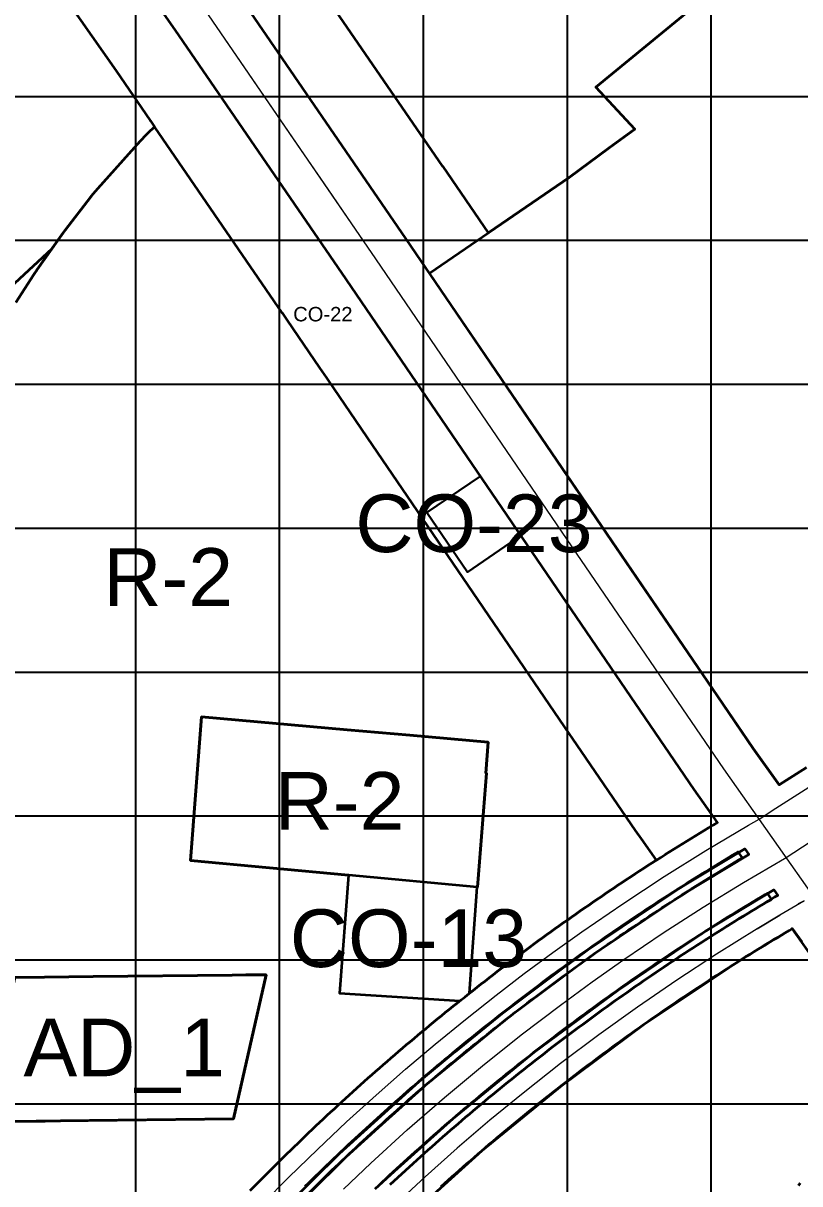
# Model space of a CAD drawing. Header units: millimetres. Extents: x 464536 to 476893, y 870501 to 881610.
# Drawn here: x 466922 to 467462, y 877744 to 878551 of the extents above; entities that cross this region are included whole.
import ezdxf
from ezdxf.enums import TextEntityAlignment as Align

# ---------------------------------------------------------------- set-up
doc = ezdxf.new("R2010")
doc.units = ezdxf.units.MM
for name, color, linetype, lineweight in [('Administration', 16, 'Continuous', 35), ('Center_1', 7, 'Continuous', 5), ('Land Use Code', 7, 'Continuous', 35), ('Manufacturing and storage', 212, 'Continuous', 35), ('Mixed use', 30, 'Continuous', 35), ('Proposed Road Net work', 7, 'Continuous', 35), ('Recreational _ Environmental', 84, 'Continuous', 35), ('Residence', 50, 'Continuous', 35), ('Special Functions-', 9, 'Continuous', 35)]:
    doc.layers.add(name, color=color, linetype=linetype, lineweight=lineweight)
doc.layers.add('Commerce_ Business _ Trade', color=10, linetype='Continuous')
doc.layers.add('Grid1', color=7, linetype='Continuous')
doc.styles.add('Arial', font='arial.ttf')

msp = doc.modelspace()

# ---------------------------------------------------------------- linework, layer by layer
at = {"layer": 'Administration'}
msp.add_lwpolyline([(466947.84, 877788.1), (466913.84, 877787.73), (466893.43, 877787.5), (466898.65, 877811.16), (466901.98, 877825.89), (466916, 877887.76), (466936.56, 877887.99), (466970.48, 877888.36), (467066.93, 877889.43), (467076.49, 877889.53), (467079.01, 877889.56), (467090.75, 877889.69), (467068.03, 877789.43)], close=True, dxfattribs=at)
at = {"layer": 'Center_1'}
for points in [[(467632.5, 877711.9), (467580.11, 877781.22), (467554.97, 877820.38), (467511.71, 877886.66), (467475.86, 877937.33), (467408.66, 878032.71), (467303.35, 878186.96), (467166.96, 878387.12), (467048.03, 878560.42), (466997.36, 878632.92), (466971.04, 878671.68), (466821.28, 878888.77), (466752.23, 878989.18), (466691.64, 879074.51), (466638.46, 879149.92), (466603.53, 879201.11), (466420.17, 879472.31), (466369.76, 879546.79), (466241.66, 879736.04)], [(467088.54, 877730.93), (467106.37, 877748.9), (467126.29, 877768.31), (467146.54, 877787.36), (467167.13, 877806.06), (467187.5, 877823.92), (467208.18, 877841.43), (467229.15, 877858.59), (467250.42, 877875.39), (467270.09, 877890.41), (467289.99, 877905.11), (467310.12, 877919.51), (467338.45, 877938.98), (467367.2, 877957.83), (467396.35, 877976.05), (467425.9, 877993.63), (467433.22, 877997.86), (467434.03, 877998.32), (467444.96, 878005.29), (467472.96, 878023.14)], [(467144.45, 877740.69), (467163.39, 877758.66), (467188.77, 877781.81), (467214.65, 877804.39), (467241.03, 877826.39), (467267.88, 877847.8), (467295.21, 877868.61), (467317.14, 877884.63), (467339.34, 877900.26), (467366.65, 877918.71), (467394.35, 877936.57), (467422.42, 877953.84), (467450.85, 877970.5), (467451.98, 877971.22), (467468.86, 877981.99)], [(467464.61, 877940.93), (467460.32, 877938.8), (467464.26, 877940.73), (467447.65, 877931.04), (467431.87, 877921.57), (467447.65, 877931.04), (467431.87, 877921.57), (467403.75, 877904.05), (467376.02, 877885.91), (467348.7, 877867.17), (467321.79, 877847.84), (467295.31, 877827.93), (467269.27, 877807.44), (467246.2, 877788.5), (467223.5, 877769.1), (467201.19, 877749.26), (467185.31, 877734.65)]]:
    msp.add_lwpolyline(points, dxfattribs=at)
for points in [[(467112.71, 878466.17, 0), (467048.03, 878560.42, 0), (466997.36, 878632.92, 0), (466971.04, 878671.68, 0), (466921.52, 878743.47, 0)], [(467131.23, 878439.19, 0), (467112.71, 878466.17, 0)], [(467149.75, 878412.2, 0), (467131.23, 878439.19, 0)], [(467549.75, 877828.38, 0), (467511.71, 877886.66, 0), (467475.86, 877937.33, 0), (467408.66, 878032.71, 0), (467303.35, 878186.96, 0), (467166.96, 878387.12, 0), (467149.75, 878412.2, 0)]]:
    msp.add_polyline3d(points, dxfattribs=at)
at = {"layer": 'Commerce_ Business _ Trade'}
for points in [[(466976.87, 878618.6), (467027.47, 878546.2), (467027.48, 878546.19), (467040.01, 878527.93), (467049.89, 878513.54), (467068.87, 878485.87), (467086.66, 878459.95), (467137.98, 878385.17), (467146.33, 878373.01), (467146.34, 878372.99), (467168.12, 878341.02), (467174.07, 878332.3), (467239.59, 878236.14), (467202.4, 878210.8), (467230.56, 878169.48), (467267.72, 878194.86), (467282.7, 878172.88), (467379.78, 878030.67), (467388.01, 878018.62), (467388.12, 878018.46), (467388.22, 878018.31), (467399.15, 878002.8), (467404.33, 877995.45), (467404.3, 877995.44), (467401.25, 877993.61), (467398.2, 877991.79), (467395.16, 877989.95), (467392.12, 877988.11), (467389.09, 877986.26), (467386.06, 877984.4), (467383.03, 877982.54), (467380.01, 877980.67), (467376.99, 877978.8), (467373.97, 877976.91), (467370.96, 877975.02), (467367.96, 877973.13), (467364.96, 877971.22), (467361.96, 877969.31), (467361.7, 877969.15), (467353.3, 877981.07), (467351.24, 877983.99), (467347.03, 877989.97), (467306.68, 878049.07), (467298.09, 878061.65), (467241.39, 878144.7), (467160.62, 878263.24), (467133.51, 878303.02), (467132.49, 878304.52), (467127.75, 878311.47), (467113, 878333.12), (467105.05, 878344.79), (467101.73, 878349.63), (467101.63, 878349.52), (467013.01, 878478.65), (467013.12, 878478.74), (467010.03, 878483.25), (466986.37, 878517.72), (466976.66, 878531.62), (466935.6, 878590.37)], [(467134.08, 878566.96), (467213.51, 878451.22), (467213.58, 878451.28), (467245.2, 878405.2), (467204.07, 878377.06), (467187.6, 878401.23), (467175.8, 878418.43), (467124.53, 878493.14), (467121.67, 878497.29), (467113.14, 878509.74), (467104.41, 878522.45), (467087.9, 878546.51), (467075.58, 878564.47)]]:
    msp.add_lwpolyline(points, dxfattribs=at)
for points in [[(467267.72, 878194.86), (467230.56, 878169.48), (467202.4, 878210.8), (467239.59, 878236.14)], [(467226.14, 877872.19), (467225.29, 877871.51), (467141.6, 877876.93), (467147.84, 877958.9), (467148.05, 877958.88), (467237.29, 877950.58), (467231.88, 877876.74), (467231.78, 877876.67), (467231.66, 877876.57), (467229.01, 877874.47), (467228.89, 877874.38), (467226.24, 877872.27)]]:
    msp.add_lwpolyline(points, close=True, dxfattribs=at)
at = {"layer": 'Grid1'}
for p, q in [((467000, 870600), (467000, 881600)), ((467100, 870600), (467100, 881600)), ((467200, 870600), (467200, 881600)), ((467300, 870600), (467300, 881600)), ((467400, 870600), (467400, 881600)), ((464700, 878500), (472600, 878500)), ((464700, 878400), (472600, 878400)), ((464700, 878300), (472600, 878300)), ((464700, 878200), (472600, 878200)), ((464700, 878100), (472600, 878100)), ((464700, 878000), (472600, 878000)), ((464700, 877900), (472600, 877900)), ((464700, 877800), (472600, 877800))]:
    msp.add_line(p, q, dxfattribs=at)
at = {"layer": 'Manufacturing and storage'}
for points in [[(467187.86, 877719.9), (467240.9, 877767.62), (467296.15, 877812.77), (467353.48, 877855.25), (467412.76, 877894.96), (467413.28, 877895.28), (467413.27, 877895.29), (467415.26, 877896.55), (467418.13, 877898.37), (467421.01, 877900.18), (467423.53, 877901.76), (467423.89, 877901.98), (467425.35, 877902.96), (467426.78, 877903.78), (467429.67, 877905.57), (467432.56, 877907.35), (467435.46, 877909.12), (467438.12, 877910.75), (467438.33, 877910.87), (467440.97, 877912.46), (467443.58, 877914.03), (467446.19, 877915.6), (467448.79, 877917.16), (467451.41, 877918.72), (467454.06, 877920.31), (467456.35, 877921.66), (467462.88, 877912.4)], [(467461.76, 877744.76), (467460.59, 877743.09)]]:
    msp.add_lwpolyline(points, dxfattribs=at)
at = {"layer": 'Mixed use'}
msp.add_lwpolyline([(467237.29, 877950.58), (467148.05, 877958.88), (467147.84, 877958.9), (467038.15, 877969.11), (467045.8, 878068.82), (467147, 878059.91), (467190.62, 878056.07), (467245.03, 878051.29), (467243.42, 878029.66), (467243.74, 878029.63), (467237.53, 877950.55)], close=True, dxfattribs=at)
for points in [[(467458.84, 878620.57, 0), (467319.73, 878506.46, 0), (467346.81, 878477.29, 0), (467329.11, 878464.19, 0), (467301.2, 878443.53, 0), (467245.33, 878405.3, 0), (467245.2, 878405.2, 0), (467213.58, 878451.28, 0), (467213.51, 878451.22, 0), (467134.08, 878566.96, 0)], [(466916.62, 878356.87, 0), (466929.28, 878376.33, 0), (466930.08, 878377.53, 0), (466930.78, 878378.56, 0), (466931.6, 878379.74, 0), (466948.47, 878403.62, 0), (466949.53, 878405.08, 0), (466950.23, 878406.02, 0), (466951.08, 878407.14, 0), (466968.82, 878430.11, 0), (466969.37, 878430.81, 0), (466970.52, 878432.23, 0), (466972.02, 878434.03, 0), (466973.79, 878436.08, 0), (467003.2, 878468.97, 0), (467004.62, 878470.52, 0), (467005.87, 878471.83, 0), (467006.65, 878472.65, 0), (467008.83, 878474.8, 0), (467010.13, 878476.03, 0), (467011.67, 878477.44, 0), (467013.01, 878478.65, 0), (467101.63, 878349.52, 0), (467101.73, 878349.63, 0), (467105.05, 878344.79, 0), (467113, 878333.12, 0), (467127.75, 878311.47, 0), (467132.49, 878304.52, 0), (467133.51, 878303.02, 0), (467160.62, 878263.24, 0), (467241.39, 878144.7, 0), (467298.09, 878061.65, 0), (467306.68, 878049.07, 0), (467347.03, 877989.97, 0), (467351.24, 877983.99, 0), (467361.7, 877969.15, 0), (467358.97, 877967.4, 0), (467355.98, 877965.48, 0), (467352.99, 877963.55, 0), (467350.01, 877961.61, 0), (467347.04, 877959.67, 0), (467344.07, 877957.72, 0), (467341.1, 877955.76, 0), (467338.14, 877953.8, 0), (467335.18, 877951.83, 0), (467332.22, 877949.85, 0), (467329.27, 877947.87, 0), (467326.33, 877945.88, 0), (467323.39, 877943.89, 0), (467320.45, 877941.88, 0), (467317.52, 877939.87, 0), (467314.59, 877937.86, 0), (467311.67, 877935.84, 0), (467308.75, 877933.81, 0), (467305.84, 877931.77, 0), (467302.93, 877929.73, 0), (467300.02, 877927.68, 0), (467297.11, 877925.62, 0), (467294.21, 877923.55, 0), (467291.31, 877921.48, 0), (467288.41, 877919.4, 0), (467285.52, 877917.32, 0), (467282.64, 877915.22, 0), (467279.76, 877913.13, 0), (467276.88, 877911.02, 0), (467274.01, 877908.91, 0), (467271.15, 877906.79, 0), (467268.29, 877904.67, 0), (467265.43, 877902.54, 0), (467262.58, 877900.4, 0), (467259.73, 877898.26, 0), (467256.89, 877896.11, 0), (467254.06, 877893.95, 0), (467251.22, 877891.79, 0), (467248.4, 877889.62, 0), (467245.57, 877887.44, 0), (467242.76, 877885.26, 0), (467239.97, 877883.1, 0), (467237.2, 877880.93, 0), (467234.42, 877878.75, 0), (467231.88, 877876.74, 0), (467237.29, 877950.58, 0), (467237.53, 877950.55, 0), (467243.74, 878029.63, 0), (467243.42, 878029.66, 0), (467245.03, 878051.29, 0), (467190.62, 878056.07, 0), (467147, 878059.91, 0), (467045.8, 878068.82, 0), (467038.15, 877969.11, 0), (467147.84, 877958.9, 0), (467141.6, 877876.93, 0), (467225.29, 877871.51, 0), (467223.38, 877869.99, 0), (467220.64, 877867.78, 0), (467217.89, 877865.57, 0), (467215.15, 877863.35, 0), (467212.42, 877861.13, 0), (467209.69, 877858.9, 0), (467206.97, 877856.66, 0), (467204.25, 877854.42, 0), (467201.54, 877852.17, 0), (467198.83, 877849.91, 0), (467196.12, 877847.65, 0), (467193.43, 877845.39, 0), (467190.73, 877843.11, 0), (467188.05, 877840.84, 0), (467185.36, 877838.55, 0), (467182.68, 877836.26, 0), (467180.01, 877833.96, 0), (467177.34, 877831.66, 0), (467174.68, 877829.35, 0), (467172.02, 877827.04, 0), (467169.37, 877824.72, 0), (467166.72, 877822.39, 0), (467164.08, 877820.06, 0), (467161.44, 877817.73, 0), (467158.81, 877815.38, 0), (467156.2, 877813.05, 0), (467153.59, 877810.71, 0), (467150.99, 877808.36, 0), (467148.39, 877806.01, 0), (467145.8, 877803.65, 0), (467143.21, 877801.28, 0), (467140.63, 877798.91, 0), (467138.06, 877796.54, 0), (467135.49, 877794.16, 0), (467132.92, 877791.77, 0), (467130.36, 877789.38, 0), (467127.81, 877786.98, 0), (467125.26, 877784.58, 0), (467122.72, 877782.17, 0), (467120.18, 877779.75, 0), (467117.64, 877777.33, 0), (467115.12, 877774.91, 0), (467112.59, 877772.48, 0), (467110.08, 877770.04, 0), (467107.56, 877767.6, 0), (467105.06, 877765.15, 0), (467102.56, 877762.7, 0), (467100.06, 877760.24, 0), (467097.54, 877757.74, 0), (467079.63, 877739.7, 0)]]:
    msp.add_polyline3d(points, dxfattribs=at)
msp.add_polyline3d([(466898.65, 877811.16, 0), (466893.43, 877787.5, 0), (466902.42, 877787.6, 0), (466913.84, 877787.73, 0), (466937.03, 877787.99, 0), (466947.84, 877788.1, 0), (466967.07, 877788.32, 0), (467068.03, 877789.43, 0), (467090.75, 877889.69, 0), (467079.01, 877889.56, 0), (467076.49, 877889.53, 0), (467066.93, 877889.43, 0), (466970.48, 877888.36, 0), (466936.56, 877887.99, 0), (466916, 877887.76, 0), (466908.47, 877854.54, 0), (466903.68, 877833.37, 0), (466901.98, 877825.89, 0)], close=True, dxfattribs=at)
at = {"layer": 'Proposed Road Net work'}
for points in [[(467556.9, 878865.08, 0), (467281.54, 879131.88, 0), (467138.9, 879274.38, 0), (467131.67, 879267.6, 0), (467099.96, 879238.94, 0), (467067.7, 879210.85, 0), (467034.98, 879183.43, 0), (467001.73, 879156.58, 0), (466967.99, 879130.35, 0), (466933.77, 879104.76, 0), (466899.13, 879079.84, 0), (466889.56, 879073.04, 0), (466778.92, 878994.48, 0), (466841.87, 878902.95, 0), (466991.67, 878685.8, 0), (467017.95, 878647.1, 0), (467068.58, 878574.66, 0), (467187.6, 878401.23, 0), (467324.01, 878201.05, 0), (467429.2, 878046.96, 0), (467447.14, 878021.5, 0), (467466.25, 878033.68, 0)], [(467556.9, 878865.08, 0), (467281.54, 879131.88, 0), (467138.9, 879274.38, 0), (467131.67, 879267.6, 0), (467099.96, 879238.94, 0), (467067.7, 879210.85, 0), (467034.98, 879183.43, 0), (467001.73, 879156.58, 0), (466967.99, 879130.35, 0), (466933.77, 879104.76, 0), (466899.13, 879079.84, 0), (466889.56, 879073.04, 0), (466778.92, 878994.48, 0), (466841.87, 878902.95, 0), (466991.67, 878685.8, 0), (467017.95, 878647.1, 0), (467068.58, 878574.66, 0), (467187.6, 878401.23, 0), (467324.01, 878201.05, 0), (467429.2, 878046.96, 0), (467447.14, 878021.5, 0), (467466.25, 878033.68, 0)], [(467079.63, 877739.7, 0), (467097.54, 877757.74, 0), (467100.06, 877760.24, 0), (467102.56, 877762.7, 0), (467105.06, 877765.15, 0), (467107.56, 877767.6, 0), (467110.08, 877770.04, 0), (467112.59, 877772.48, 0), (467115.12, 877774.91, 0), (467117.64, 877777.33, 0), (467120.18, 877779.75, 0), (467122.72, 877782.17, 0), (467125.26, 877784.58, 0), (467127.81, 877786.98, 0), (467130.36, 877789.38, 0), (467132.92, 877791.77, 0), (467135.49, 877794.16, 0), (467138.06, 877796.54, 0), (467140.63, 877798.91, 0), (467143.21, 877801.28, 0), (467145.8, 877803.65, 0), (467148.39, 877806.01, 0), (467150.99, 877808.36, 0), (467153.59, 877810.71, 0), (467156.2, 877813.05, 0), (467158.81, 877815.38, 0), (467161.44, 877817.73, 0), (467164.08, 877820.06, 0), (467166.72, 877822.39, 0), (467169.37, 877824.72, 0), (467172.02, 877827.04, 0), (467174.68, 877829.35, 0), (467177.34, 877831.66, 0), (467180.01, 877833.96, 0), (467182.68, 877836.26, 0), (467185.36, 877838.55, 0), (467188.05, 877840.84, 0), (467190.73, 877843.11, 0), (467193.43, 877845.39, 0), (467196.12, 877847.65, 0), (467198.83, 877849.91, 0), (467201.54, 877852.17, 0), (467204.25, 877854.42, 0), (467206.97, 877856.66, 0), (467209.69, 877858.9, 0), (467212.42, 877861.13, 0), (467215.15, 877863.35, 0), (467217.89, 877865.57, 0), (467220.64, 877867.78, 0), (467223.38, 877869.99, 0), (467226.14, 877872.19, 0), (467228.89, 877874.38, 0), (467231.66, 877876.57, 0), (467234.42, 877878.75, 0), (467237.2, 877880.93, 0), (467239.97, 877883.1, 0), (467242.76, 877885.26, 0), (467245.57, 877887.44, 0), (467248.4, 877889.62, 0), (467251.22, 877891.79, 0), (467254.06, 877893.95, 0), (467256.89, 877896.11, 0), (467259.73, 877898.26, 0), (467262.58, 877900.4, 0), (467265.43, 877902.54, 0), (467268.29, 877904.67, 0), (467271.15, 877906.79, 0), (467274.01, 877908.91, 0), (467276.88, 877911.02, 0), (467279.76, 877913.13, 0), (467282.64, 877915.22, 0), (467285.52, 877917.32, 0), (467288.41, 877919.4, 0), (467291.31, 877921.48, 0), (467294.21, 877923.55, 0), (467297.11, 877925.62, 0), (467300.02, 877927.68, 0), (467302.93, 877929.73, 0), (467305.84, 877931.77, 0), (467308.75, 877933.81, 0), (467311.67, 877935.84, 0), (467314.59, 877937.86, 0), (467317.52, 877939.87, 0), (467320.45, 877941.88, 0), (467323.39, 877943.89, 0), (467326.33, 877945.88, 0), (467329.27, 877947.87, 0), (467332.22, 877949.85, 0), (467335.18, 877951.83, 0), (467338.14, 877953.8, 0), (467341.1, 877955.76, 0), (467344.07, 877957.72, 0), (467347.04, 877959.67, 0), (467350.01, 877961.61, 0), (467352.99, 877963.55, 0), (467355.98, 877965.48, 0), (467358.97, 877967.4, 0), (467361.96, 877969.31, 0), (467364.96, 877971.22, 0), (467367.96, 877973.13, 0), (467370.96, 877975.02, 0), (467373.97, 877976.91, 0), (467376.99, 877978.8, 0), (467380.01, 877980.67, 0), (467383.03, 877982.54, 0), (467386.06, 877984.4, 0), (467389.09, 877986.26, 0), (467392.12, 877988.11, 0), (467395.16, 877989.95, 0), (467398.2, 877991.79, 0), (467401.25, 877993.61, 0), (467404.32, 877995.45, 0), (467388.12, 878018.46, 0), (467282.7, 878172.88, 0), (467146.33, 878373.01, 0), (467027.48, 878546.19, 0), (466976.78, 878618.74, 0)], [(467079.63, 877739.7, 0), (467097.54, 877757.74, 0), (467100.06, 877760.24, 0), (467102.56, 877762.7, 0), (467105.06, 877765.15, 0), (467107.56, 877767.6, 0), (467110.08, 877770.04, 0), (467112.59, 877772.48, 0), (467115.12, 877774.91, 0), (467117.64, 877777.33, 0), (467120.18, 877779.75, 0), (467122.72, 877782.17, 0), (467125.26, 877784.58, 0), (467127.81, 877786.98, 0), (467130.36, 877789.38, 0), (467132.92, 877791.77, 0), (467135.49, 877794.16, 0), (467138.06, 877796.54, 0), (467140.63, 877798.91, 0), (467143.21, 877801.28, 0), (467145.8, 877803.65, 0), (467148.39, 877806.01, 0), (467150.99, 877808.36, 0), (467153.59, 877810.71, 0), (467156.2, 877813.05, 0), (467158.81, 877815.38, 0), (467161.44, 877817.73, 0), (467164.08, 877820.06, 0), (467166.72, 877822.39, 0), (467169.37, 877824.72, 0), (467172.02, 877827.04, 0), (467174.68, 877829.35, 0), (467177.34, 877831.66, 0), (467180.01, 877833.96, 0), (467182.68, 877836.26, 0), (467185.36, 877838.55, 0), (467188.05, 877840.84, 0), (467190.73, 877843.11, 0), (467193.43, 877845.39, 0), (467196.12, 877847.65, 0), (467198.83, 877849.91, 0), (467201.54, 877852.17, 0), (467204.25, 877854.42, 0), (467206.97, 877856.66, 0), (467209.69, 877858.9, 0), (467212.42, 877861.13, 0), (467215.15, 877863.35, 0), (467217.89, 877865.57, 0), (467220.64, 877867.78, 0), (467223.38, 877869.99, 0), (467226.14, 877872.19, 0), (467228.89, 877874.38, 0), (467231.66, 877876.57, 0), (467234.42, 877878.75, 0), (467237.2, 877880.93, 0), (467239.97, 877883.1, 0), (467242.76, 877885.26, 0), (467245.57, 877887.44, 0), (467248.4, 877889.62, 0), (467251.22, 877891.79, 0), (467254.06, 877893.95, 0), (467256.89, 877896.11, 0), (467259.73, 877898.26, 0), (467262.58, 877900.4, 0), (467265.43, 877902.54, 0), (467268.29, 877904.67, 0), (467271.15, 877906.79, 0), (467274.01, 877908.91, 0), (467276.88, 877911.02, 0), (467279.76, 877913.13, 0), (467282.64, 877915.22, 0), (467285.52, 877917.32, 0), (467288.41, 877919.4, 0), (467291.31, 877921.48, 0), (467294.21, 877923.55, 0), (467297.11, 877925.62, 0), (467300.02, 877927.68, 0), (467302.93, 877929.73, 0), (467305.84, 877931.77, 0), (467308.75, 877933.81, 0), (467311.67, 877935.84, 0), (467314.59, 877937.86, 0), (467317.52, 877939.87, 0), (467320.45, 877941.88, 0), (467323.39, 877943.89, 0), (467326.33, 877945.88, 0), (467329.27, 877947.87, 0), (467332.22, 877949.85, 0), (467335.18, 877951.83, 0), (467338.14, 877953.8, 0), (467341.1, 877955.76, 0), (467344.07, 877957.72, 0), (467347.04, 877959.67, 0), (467350.01, 877961.61, 0), (467352.99, 877963.55, 0), (467355.98, 877965.48, 0), (467358.97, 877967.4, 0), (467361.96, 877969.31, 0), (467364.96, 877971.22, 0), (467367.96, 877973.13, 0), (467370.96, 877975.02, 0), (467373.97, 877976.91, 0), (467376.99, 877978.8, 0), (467380.01, 877980.67, 0), (467383.03, 877982.54, 0), (467386.06, 877984.4, 0), (467389.09, 877986.26, 0), (467392.12, 877988.11, 0), (467395.16, 877989.95, 0), (467398.2, 877991.79, 0), (467401.25, 877993.61, 0), (467404.32, 877995.45, 0), (467388.12, 878018.46, 0), (467282.7, 878172.88, 0), (467146.33, 878373.01, 0), (467027.48, 878546.19, 0), (466976.78, 878618.74, 0)], [(467104.1, 877721.81, 0), (467133.97, 877751.42, 0), (467136.41, 877753.77, 0), (467138.79, 877756.05, 0), (467141.17, 877758.32, 0), (467143.56, 877760.59, 0), (467145.95, 877762.86, 0), (467148.35, 877765.12, 0), (467150.75, 877767.37, 0), (467153.16, 877769.62, 0), (467155.75, 877772.04, 0), (467158.35, 877774.44, 0), (467160.95, 877776.84, 0), (467163.56, 877779.23, 0), (467166.17, 877781.62, 0), (467168.79, 877784, 0), (467171.41, 877786.38, 0), (467174.04, 877788.75, 0), (467176.67, 877791.11, 0), (467179.31, 877793.47, 0), (467181.95, 877795.82, 0), (467184.6, 877798.17, 0), (467187.26, 877800.51, 0), (467189.92, 877802.84, 0), (467192.58, 877805.17, 0), (467195.26, 877807.49, 0), (467197.93, 877809.81, 0), (467200.61, 877812.11, 0), (467203.3, 877814.42, 0), (467205.99, 877816.72, 0), (467208.69, 877819.01, 0), (467211.39, 877821.29, 0), (467214.1, 877823.57, 0), (467216.81, 877825.84, 0), (467219.53, 877828.11, 0), (467222.25, 877830.37, 0), (467224.98, 877832.63, 0), (467227.71, 877834.87, 0), (467230.45, 877837.12, 0), (467233.19, 877839.35, 0), (467235.94, 877841.58, 0), (467238.69, 877843.81, 0), (467241.45, 877846.02, 0), (467244.21, 877848.23, 0), (467246.98, 877850.44, 0), (467249.76, 877852.64, 0), (467252.53, 877854.83, 0), (467255.32, 877857.02, 0), (467258.11, 877859.19, 0), (467260.9, 877861.37, 0), (467263.7, 877863.53, 0), (467266.5, 877865.7, 0), (467269.31, 877867.85, 0), (467272.12, 877870, 0), (467274.94, 877872.14, 0), (467277.76, 877874.27, 0), (467280.59, 877876.4, 0), (467283.42, 877878.53, 0), (467286.25, 877880.64, 0), (467289.01, 877882.68, 0), (467291.76, 877884.72, 0), (467294.52, 877886.75, 0), (467297.29, 877888.78, 0), (467300.06, 877890.8, 0), (467302.83, 877892.81, 0), (467305.61, 877894.82, 0), (467308.39, 877896.82, 0), (467311.18, 877898.81, 0), (467313.97, 877900.8, 0), (467316.77, 877902.78, 0), (467319.57, 877904.76, 0), (467322.37, 877906.73, 0), (467325.18, 877908.69, 0), (467327.99, 877910.65, 0), (467330.81, 877912.6, 0), (467333.7, 877914.59, 0), (467336.58, 877916.57, 0), (467339.48, 877918.55, 0), (467342.37, 877920.51, 0), (467345.27, 877922.48, 0), (467348.18, 877924.43, 0), (467351.09, 877926.38, 0), (467354.01, 877928.32, 0), (467356.92, 877930.26, 0), (467359.85, 877932.19, 0), (467362.78, 877934.11, 0), (467365.71, 877936.03, 0), (467368.64, 877937.94, 0), (467371.58, 877939.84, 0), (467374.53, 877941.74, 0), (467377.48, 877943.63, 0), (467380.43, 877945.51, 0), (467383.39, 877947.39, 0), (467386.35, 877949.26, 0), (467389.32, 877951.12, 0), (467392.29, 877952.98, 0), (467395.26, 877954.83, 0), (467398.24, 877956.67, 0), (467401.22, 877958.51, 0), (467404.21, 877960.34, 0), (467407.2, 877962.16, 0), (467410.19, 877963.98, 0), (467413.19, 877965.79, 0), (467416.19, 877967.6, 0), (467419.2, 877969.39, 0), (467421.66, 877970.85, 0), (467418.77, 877974.95, 0), (467417.1, 877973.96, 0), (467414.09, 877972.16, 0), (467411.09, 877970.36, 0), (467408.1, 877968.56, 0), (467405.11, 877966.74, 0), (467402.12, 877964.92, 0), (467399.13, 877963.1, 0), (467396.16, 877961.26, 0), (467393.18, 877959.42, 0), (467390.21, 877957.58, 0), (467387.24, 877955.72, 0), (467384.28, 877953.86, 0), (467381.32, 877952, 0), (467378.37, 877950.12, 0), (467375.42, 877948.24, 0), (467372.47, 877946.36, 0), (467369.53, 877944.47, 0), (467366.59, 877942.57, 0), (467363.66, 877940.66, 0), (467360.73, 877938.75, 0), (467357.8, 877936.83, 0), (467354.88, 877934.9, 0), (467351.97, 877932.97, 0), (467349.05, 877931.03, 0), (467346.15, 877929.09, 0), (467343.24, 877927.14, 0), (467340.34, 877925.18, 0), (467337.45, 877923.21, 0), (467334.56, 877921.24, 0), (467331.67, 877919.27, 0), (467328.79, 877917.28, 0), (467325.92, 877915.29, 0), (467323.04, 877913.3, 0), (467320.17, 877911.29, 0), (467317.31, 877909.28, 0), (467314.44, 877907.26, 0), (467311.58, 877905.24, 0), (467308.73, 877903.2, 0), (467305.87, 877901.16, 0), (467303.02, 877899.12, 0), (467300.18, 877897.06, 0), (467297.34, 877895, 0), (467294.51, 877892.94, 0), (467291.68, 877890.87, 0), (467288.85, 877888.79, 0), (467286.03, 877886.7, 0), (467283.21, 877884.61, 0), (467280.4, 877882.51, 0), (467277.6, 877880.41, 0), (467274.79, 877878.3, 0), (467272, 877876.19, 0), (467269.2, 877874.06, 0), (467266.42, 877871.93, 0), (467263.63, 877869.8, 0), (467260.86, 877867.66, 0), (467258.08, 877865.51, 0), (467255.34, 877863.38, 0), (467252.61, 877861.25, 0), (467249.88, 877859.1, 0), (467247.16, 877856.96, 0), (467244.44, 877854.8, 0), (467241.72, 877852.64, 0), (467239.01, 877850.48, 0), (467236.31, 877848.31, 0), (467233.61, 877846.13, 0), (467230.91, 877843.94, 0), (467228.22, 877841.75, 0), (467225.54, 877839.56, 0), (467222.86, 877837.36, 0), (467220.18, 877835.15, 0), (467217.51, 877832.94, 0), (467214.84, 877830.72, 0), (467212.18, 877828.49, 0), (467209.53, 877826.26, 0), (467206.88, 877824.02, 0), (467204.23, 877821.78, 0), (467201.59, 877819.53, 0), (467198.95, 877817.28, 0), (467196.32, 877815.02, 0), (467193.69, 877812.75, 0), (467191.07, 877810.48, 0), (467188.46, 877808.2, 0), (467185.85, 877805.92, 0), (467183.24, 877803.63, 0), (467180.64, 877801.33, 0), (467178.04, 877799.03, 0), (467175.45, 877796.73, 0), (467172.88, 877794.43, 0), (467170.32, 877792.12, 0), (467167.75, 877789.81, 0), (467165.2, 877787.5, 0), (467162.65, 877785.18, 0), (467160.1, 877782.85, 0), (467157.56, 877780.52, 0), (467155.03, 877778.18, 0), (467152.5, 877775.84, 0), (467149.97, 877773.49, 0), (467147.45, 877771.13, 0), (467144.94, 877768.77, 0), (467142.43, 877766.41, 0), (467139.92, 877764.04, 0), (467137.43, 877761.66, 0), (467134.93, 877759.28, 0), (467132.44, 877756.89, 0), (467129.96, 877754.5, 0), (467127.48, 877752.1, 0), (467125.01, 877749.69, 0), (467122.54, 877747.28, 0), (467120.08, 877744.87, 0), (467117.62, 877742.45, 0)], [(467104.1, 877721.81, 0), (467133.97, 877751.42, 0), (467136.41, 877753.77, 0), (467138.79, 877756.05, 0), (467141.17, 877758.32, 0), (467143.56, 877760.59, 0), (467145.95, 877762.86, 0), (467148.35, 877765.12, 0), (467150.75, 877767.37, 0), (467153.16, 877769.62, 0), (467155.75, 877772.04, 0), (467158.35, 877774.44, 0), (467160.95, 877776.84, 0), (467163.56, 877779.23, 0), (467166.17, 877781.62, 0), (467168.79, 877784, 0), (467171.41, 877786.38, 0), (467174.04, 877788.75, 0), (467176.67, 877791.11, 0), (467179.31, 877793.47, 0), (467181.95, 877795.82, 0), (467184.6, 877798.17, 0), (467187.26, 877800.51, 0), (467189.92, 877802.84, 0), (467192.58, 877805.17, 0), (467195.26, 877807.49, 0), (467197.93, 877809.81, 0), (467200.61, 877812.11, 0), (467203.3, 877814.42, 0), (467205.99, 877816.72, 0), (467208.69, 877819.01, 0), (467211.39, 877821.29, 0), (467214.1, 877823.57, 0), (467216.81, 877825.84, 0), (467219.53, 877828.11, 0), (467222.25, 877830.37, 0), (467224.98, 877832.63, 0), (467227.71, 877834.87, 0), (467230.45, 877837.12, 0), (467233.19, 877839.35, 0), (467235.94, 877841.58, 0), (467238.69, 877843.81, 0), (467241.45, 877846.02, 0), (467244.21, 877848.23, 0), (467246.98, 877850.44, 0), (467249.76, 877852.64, 0), (467252.53, 877854.83, 0), (467255.32, 877857.02, 0), (467258.11, 877859.19, 0), (467260.9, 877861.37, 0), (467263.7, 877863.53, 0), (467266.5, 877865.7, 0), (467269.31, 877867.85, 0), (467272.12, 877870, 0), (467274.94, 877872.14, 0), (467277.76, 877874.27, 0), (467280.59, 877876.4, 0), (467283.42, 877878.53, 0), (467286.25, 877880.64, 0), (467289.01, 877882.68, 0), (467291.76, 877884.72, 0), (467294.52, 877886.75, 0), (467297.29, 877888.78, 0), (467300.06, 877890.8, 0), (467302.83, 877892.81, 0), (467305.61, 877894.82, 0), (467308.39, 877896.82, 0), (467311.18, 877898.81, 0), (467313.97, 877900.8, 0), (467316.77, 877902.78, 0), (467319.57, 877904.76, 0), (467322.37, 877906.73, 0), (467325.18, 877908.69, 0), (467327.99, 877910.65, 0), (467330.81, 877912.6, 0), (467333.7, 877914.59, 0), (467336.58, 877916.57, 0), (467339.48, 877918.55, 0), (467342.37, 877920.51, 0), (467345.27, 877922.48, 0), (467348.18, 877924.43, 0), (467351.09, 877926.38, 0), (467354.01, 877928.32, 0), (467356.92, 877930.26, 0), (467359.85, 877932.19, 0), (467362.78, 877934.11, 0), (467365.71, 877936.03, 0), (467368.64, 877937.94, 0), (467371.58, 877939.84, 0), (467374.53, 877941.74, 0), (467377.48, 877943.63, 0), (467380.43, 877945.51, 0), (467383.39, 877947.39, 0), (467386.35, 877949.26, 0), (467389.32, 877951.12, 0), (467392.29, 877952.98, 0), (467395.26, 877954.83, 0), (467398.24, 877956.67, 0), (467401.22, 877958.51, 0), (467404.21, 877960.34, 0), (467407.2, 877962.16, 0), (467410.19, 877963.98, 0), (467413.19, 877965.79, 0), (467416.19, 877967.6, 0), (467419.2, 877969.39, 0), (467421.66, 877970.85, 0), (467418.77, 877974.95, 0), (467417.1, 877973.96, 0), (467414.09, 877972.16, 0), (467411.09, 877970.36, 0), (467408.1, 877968.56, 0), (467405.11, 877966.74, 0), (467402.12, 877964.92, 0), (467399.13, 877963.1, 0), (467396.16, 877961.26, 0), (467393.18, 877959.42, 0), (467390.21, 877957.58, 0), (467387.24, 877955.72, 0), (467384.28, 877953.86, 0), (467381.32, 877952, 0), (467378.37, 877950.12, 0), (467375.42, 877948.24, 0), (467372.47, 877946.36, 0), (467369.53, 877944.47, 0), (467366.59, 877942.57, 0), (467363.66, 877940.66, 0), (467360.73, 877938.75, 0), (467357.8, 877936.83, 0), (467354.88, 877934.9, 0), (467351.97, 877932.97, 0), (467349.05, 877931.03, 0), (467346.15, 877929.09, 0), (467343.24, 877927.14, 0), (467340.34, 877925.18, 0), (467337.45, 877923.21, 0), (467334.56, 877921.24, 0), (467331.67, 877919.27, 0), (467328.79, 877917.28, 0), (467325.92, 877915.29, 0), (467323.04, 877913.3, 0), (467320.17, 877911.29, 0), (467317.31, 877909.28, 0), (467314.44, 877907.26, 0), (467311.58, 877905.24, 0), (467308.73, 877903.2, 0), (467305.87, 877901.16, 0), (467303.02, 877899.12, 0), (467300.18, 877897.06, 0), (467297.34, 877895, 0), (467294.51, 877892.94, 0), (467291.68, 877890.87, 0), (467288.85, 877888.79, 0), (467286.03, 877886.7, 0), (467283.21, 877884.61, 0), (467280.4, 877882.51, 0), (467277.6, 877880.41, 0), (467274.79, 877878.3, 0), (467272, 877876.19, 0), (467269.2, 877874.06, 0), (467266.42, 877871.93, 0), (467263.63, 877869.8, 0), (467260.86, 877867.66, 0), (467258.08, 877865.51, 0), (467255.34, 877863.38, 0), (467252.61, 877861.25, 0), (467249.88, 877859.1, 0), (467247.16, 877856.96, 0), (467244.44, 877854.8, 0), (467241.72, 877852.64, 0), (467239.01, 877850.48, 0), (467236.31, 877848.31, 0), (467233.61, 877846.13, 0), (467230.91, 877843.94, 0), (467228.22, 877841.75, 0), (467225.54, 877839.56, 0), (467222.86, 877837.36, 0), (467220.18, 877835.15, 0), (467217.51, 877832.94, 0), (467214.84, 877830.72, 0), (467212.18, 877828.49, 0), (467209.53, 877826.26, 0), (467206.88, 877824.02, 0), (467204.23, 877821.78, 0), (467201.59, 877819.53, 0), (467198.95, 877817.28, 0), (467196.32, 877815.02, 0), (467193.69, 877812.75, 0), (467191.07, 877810.48, 0), (467188.46, 877808.2, 0), (467185.85, 877805.92, 0), (467183.24, 877803.63, 0), (467180.64, 877801.33, 0), (467178.04, 877799.03, 0), (467175.45, 877796.73, 0), (467172.88, 877794.43, 0), (467170.32, 877792.12, 0), (467167.75, 877789.81, 0), (467165.2, 877787.5, 0), (467162.65, 877785.18, 0), (467160.1, 877782.85, 0), (467157.56, 877780.52, 0), (467155.03, 877778.18, 0), (467152.5, 877775.84, 0), (467149.97, 877773.49, 0), (467147.45, 877771.13, 0), (467144.94, 877768.77, 0), (467142.43, 877766.41, 0), (467139.92, 877764.04, 0), (467137.43, 877761.66, 0), (467134.93, 877759.28, 0), (467132.44, 877756.89, 0), (467129.96, 877754.5, 0), (467127.48, 877752.1, 0), (467125.01, 877749.69, 0), (467122.54, 877747.28, 0), (467120.08, 877744.87, 0), (467117.62, 877742.45, 0)], [(467176.81, 877743.82, 0), (467192.76, 877758.5, 0), (467195.37, 877760.85, 0), (467197.95, 877763.18, 0), (467200.53, 877765.5, 0), (467203.12, 877767.81, 0), (467205.72, 877770.12, 0), (467208.32, 877772.42, 0), (467210.93, 877774.71, 0), (467213.54, 877777, 0), (467216.16, 877779.29, 0), (467218.78, 877781.56, 0), (467221.41, 877783.83, 0), (467224.04, 877786.1, 0), (467226.68, 877788.36, 0), (467229.32, 877790.61, 0), (467231.97, 877792.86, 0), (467234.63, 877795.1, 0), (467237.28, 877797.34, 0), (467239.95, 877799.57, 0), (467242.62, 877801.79, 0), (467245.29, 877804.01, 0), (467247.97, 877806.22, 0), (467250.65, 877808.42, 0), (467253.34, 877810.62, 0), (467256.03, 877812.82, 0), (467258.73, 877815, 0), (467261.44, 877817.18, 0), (467264.13, 877819.35, 0), (467266.83, 877821.5, 0), (467269.54, 877823.65, 0), (467272.25, 877825.8, 0), (467274.96, 877827.94, 0), (467277.68, 877830.07, 0), (467280.4, 877832.2, 0), (467283.13, 877834.32, 0), (467285.86, 877836.43, 0), (467288.6, 877838.54, 0), (467291.35, 877840.64, 0), (467294.09, 877842.74, 0), (467296.85, 877844.83, 0), (467299.6, 877846.91, 0), (467302.37, 877848.99, 0), (467305.13, 877851.06, 0), (467307.9, 877853.12, 0), (467310.68, 877855.18, 0), (467313.46, 877857.23, 0), (467316.24, 877859.28, 0), (467319.03, 877861.32, 0), (467321.83, 877863.35, 0), (467324.63, 877865.38, 0), (467327.43, 877867.4, 0), (467330.24, 877869.41, 0), (467333.05, 877871.42, 0), (467335.87, 877873.42, 0), (467338.69, 877875.42, 0), (467341.52, 877877.41, 0), (467344.35, 877879.39, 0), (467347.18, 877881.36, 0), (467350.02, 877883.33, 0), (467352.87, 877885.3, 0), (467355.72, 877887.25, 0), (467358.57, 877889.2, 0), (467361.43, 877891.15, 0), (467364.29, 877893.08, 0), (467367.15, 877895.01, 0), (467370.03, 877896.94, 0), (467372.9, 877898.86, 0), (467375.78, 877900.77, 0), (467378.66, 877902.67, 0), (467381.55, 877904.57, 0), (467384.44, 877906.46, 0), (467387.34, 877908.35, 0), (467390.24, 877910.23, 0), (467393.14, 877912.1, 0), (467396.05, 877913.96, 0), (467398.97, 877915.82, 0), (467401.88, 877917.67, 0), (467404.81, 877919.52, 0), (467407.74, 877921.36, 0), (467410.66, 877923.19, 0), (467413.6, 877925.02, 0), (467416.53, 877926.84, 0), (467419.48, 877928.65, 0), (467422.42, 877930.45, 0), (467423.8, 877931.21, 0), (467425.4, 877932.27, 0), (467428.02, 877933.85, 0), (467430.66, 877935.44, 0), (467433.32, 877937.04, 0), (467435.97, 877938.63, 0), (467438.62, 877940.21, 0), (467441.3, 877941.81, 0), (467441.89, 877942.13, 0), (467438.99, 877946.25, 0), (467437.51, 877945.38, 0), (467434.56, 877943.62, 0), (467431.61, 877941.86, 0), (467428.67, 877940.09, 0), (467425.73, 877938.32, 0), (467422.79, 877936.53, 0), (467419.85, 877934.74, 0), (467416.93, 877932.95, 0), (467414, 877931.15, 0), (467411.08, 877929.34, 0), (467408.16, 877927.53, 0), (467405.25, 877925.7, 0), (467402.34, 877923.88, 0), (467399.44, 877922.04, 0), (467396.53, 877920.2, 0), (467393.64, 877918.35, 0), (467390.75, 877916.5, 0), (467387.86, 877914.64, 0), (467384.97, 877912.77, 0), (467382.09, 877910.9, 0), (467379.22, 877909.02, 0), (467376.35, 877907.13, 0), (467373.48, 877905.24, 0), (467370.62, 877903.34, 0), (467367.76, 877901.44, 0), (467364.9, 877899.53, 0), (467362.05, 877897.61, 0), (467359.21, 877895.68, 0), (467356.37, 877893.75, 0), (467353.53, 877891.81, 0), (467350.7, 877889.87, 0), (467347.87, 877887.92, 0), (467345.1, 877886.01, 0), (467342.34, 877884.09, 0), (467339.59, 877882.16, 0), (467336.84, 877880.23, 0), (467334.09, 877878.29, 0), (467331.35, 877876.35, 0), (467328.61, 877874.4, 0), (467325.88, 877872.44, 0), (467323.15, 877870.48, 0), (467320.42, 877868.51, 0), (467317.7, 877866.53, 0), (467314.99, 877864.55, 0), (467312.27, 877862.57, 0), (467309.57, 877860.58, 0), (467306.86, 877858.58, 0), (467304.16, 877856.57, 0), (467301.38, 877854.5, 0), (467298.6, 877852.42, 0), (467295.83, 877850.33, 0), (467293.06, 877848.24, 0), (467290.3, 877846.13, 0), (467287.54, 877844.03, 0), (467284.79, 877841.92, 0), (467282.04, 877839.8, 0), (467279.29, 877837.67, 0), (467276.56, 877835.54, 0), (467273.82, 877833.4, 0), (467271.09, 877831.26, 0), (467268.37, 877829.11, 0), (467265.65, 877826.95, 0), (467262.93, 877824.79, 0), (467260.22, 877822.62, 0), (467257.52, 877820.45, 0), (467254.82, 877818.26, 0), (467252.12, 877816.08, 0), (467249.43, 877813.88, 0), (467246.74, 877811.69, 0), (467244.06, 877809.48, 0), (467241.39, 877807.27, 0), (467238.72, 877805.05, 0), (467236.05, 877802.83, 0), (467233.39, 877800.6, 0), (467230.74, 877798.36, 0), (467228.09, 877796.12, 0), (467225.44, 877793.87, 0), (467222.8, 877791.62, 0), (467220.17, 877789.36, 0), (467217.54, 877787.1, 0), (467214.91, 877784.83, 0), (467212.29, 877782.55, 0), (467209.68, 877780.27, 0), (467207.07, 877777.98, 0), (467204.46, 877775.68, 0), (467201.87, 877773.38, 0), (467199.27, 877771.07, 0), (467196.68, 877768.76, 0), (467194.1, 877766.44, 0), (467191.52, 877764.12, 0), (467188.95, 877761.79, 0), (467186.38, 877759.45, 0), (467183.82, 877757.11, 0), (467181.26, 877754.76, 0), (467178.71, 877752.41, 0), (467176.17, 877750.05, 0), (467173.62, 877747.69, 0), (467171.26, 877745.48, 0), (467168.91, 877743.27, 0)], [(467176.81, 877743.82, 0), (467192.76, 877758.5, 0), (467195.37, 877760.85, 0), (467197.95, 877763.18, 0), (467200.53, 877765.5, 0), (467203.12, 877767.81, 0), (467205.72, 877770.12, 0), (467208.32, 877772.42, 0), (467210.93, 877774.71, 0), (467213.54, 877777, 0), (467216.16, 877779.29, 0), (467218.78, 877781.56, 0), (467221.41, 877783.83, 0), (467224.04, 877786.1, 0), (467226.68, 877788.36, 0), (467229.32, 877790.61, 0), (467231.97, 877792.86, 0), (467234.63, 877795.1, 0), (467237.28, 877797.34, 0), (467239.95, 877799.57, 0), (467242.62, 877801.79, 0), (467245.29, 877804.01, 0), (467247.97, 877806.22, 0), (467250.65, 877808.42, 0), (467253.34, 877810.62, 0), (467256.03, 877812.82, 0), (467258.73, 877815, 0), (467261.44, 877817.18, 0), (467264.13, 877819.35, 0), (467266.83, 877821.5, 0), (467269.54, 877823.65, 0), (467272.25, 877825.8, 0), (467274.96, 877827.94, 0), (467277.68, 877830.07, 0), (467280.4, 877832.2, 0), (467283.13, 877834.32, 0), (467285.86, 877836.43, 0), (467288.6, 877838.54, 0), (467291.35, 877840.64, 0), (467294.09, 877842.74, 0), (467296.85, 877844.83, 0), (467299.6, 877846.91, 0), (467302.37, 877848.99, 0), (467305.13, 877851.06, 0), (467307.9, 877853.12, 0), (467310.68, 877855.18, 0), (467313.46, 877857.23, 0), (467316.24, 877859.28, 0), (467319.03, 877861.32, 0), (467321.83, 877863.35, 0), (467324.63, 877865.38, 0), (467327.43, 877867.4, 0), (467330.24, 877869.41, 0), (467333.05, 877871.42, 0), (467335.87, 877873.42, 0), (467338.69, 877875.42, 0), (467341.52, 877877.41, 0), (467344.35, 877879.39, 0), (467347.18, 877881.36, 0), (467350.02, 877883.33, 0), (467352.87, 877885.3, 0), (467355.72, 877887.25, 0), (467358.57, 877889.2, 0), (467361.43, 877891.15, 0), (467364.29, 877893.08, 0), (467367.15, 877895.01, 0), (467370.03, 877896.94, 0), (467372.9, 877898.86, 0), (467375.78, 877900.77, 0), (467378.66, 877902.67, 0), (467381.55, 877904.57, 0), (467384.44, 877906.46, 0), (467387.34, 877908.35, 0), (467390.24, 877910.23, 0), (467393.14, 877912.1, 0), (467396.05, 877913.96, 0), (467398.97, 877915.82, 0), (467401.88, 877917.67, 0), (467404.81, 877919.52, 0), (467407.74, 877921.36, 0), (467410.66, 877923.19, 0), (467413.6, 877925.02, 0), (467416.53, 877926.84, 0), (467419.48, 877928.65, 0), (467422.42, 877930.45, 0), (467423.8, 877931.21, 0), (467425.4, 877932.27, 0), (467428.02, 877933.85, 0), (467430.66, 877935.44, 0), (467433.32, 877937.04, 0), (467435.97, 877938.63, 0), (467438.62, 877940.21, 0), (467441.3, 877941.81, 0), (467441.89, 877942.13, 0), (467438.99, 877946.25, 0), (467437.51, 877945.38, 0), (467434.56, 877943.62, 0), (467431.61, 877941.86, 0), (467428.67, 877940.09, 0), (467425.73, 877938.32, 0), (467422.79, 877936.53, 0), (467419.85, 877934.74, 0), (467416.93, 877932.95, 0), (467414, 877931.15, 0), (467411.08, 877929.34, 0), (467408.16, 877927.53, 0), (467405.25, 877925.7, 0), (467402.34, 877923.88, 0), (467399.44, 877922.04, 0), (467396.53, 877920.2, 0), (467393.64, 877918.35, 0), (467390.75, 877916.5, 0), (467387.86, 877914.64, 0), (467384.97, 877912.77, 0), (467382.09, 877910.9, 0), (467379.22, 877909.02, 0), (467376.35, 877907.13, 0), (467373.48, 877905.24, 0), (467370.62, 877903.34, 0), (467367.76, 877901.44, 0), (467364.9, 877899.53, 0), (467362.05, 877897.61, 0), (467359.21, 877895.68, 0), (467356.37, 877893.75, 0), (467353.53, 877891.81, 0), (467350.7, 877889.87, 0), (467347.87, 877887.92, 0), (467345.1, 877886.01, 0), (467342.34, 877884.09, 0), (467339.59, 877882.16, 0), (467336.84, 877880.23, 0), (467334.09, 877878.29, 0), (467331.35, 877876.35, 0), (467328.61, 877874.4, 0), (467325.88, 877872.44, 0), (467323.15, 877870.48, 0), (467320.42, 877868.51, 0), (467317.7, 877866.53, 0), (467314.99, 877864.55, 0), (467312.27, 877862.57, 0), (467309.57, 877860.58, 0), (467306.86, 877858.58, 0), (467304.16, 877856.57, 0), (467301.38, 877854.5, 0), (467298.6, 877852.42, 0), (467295.83, 877850.33, 0), (467293.06, 877848.24, 0), (467290.3, 877846.13, 0), (467287.54, 877844.03, 0), (467284.79, 877841.92, 0), (467282.04, 877839.8, 0), (467279.29, 877837.67, 0), (467276.56, 877835.54, 0), (467273.82, 877833.4, 0), (467271.09, 877831.26, 0), (467268.37, 877829.11, 0), (467265.65, 877826.95, 0), (467262.93, 877824.79, 0), (467260.22, 877822.62, 0), (467257.52, 877820.45, 0), (467254.82, 877818.26, 0), (467252.12, 877816.08, 0), (467249.43, 877813.88, 0), (467246.74, 877811.69, 0), (467244.06, 877809.48, 0), (467241.39, 877807.27, 0), (467238.72, 877805.05, 0), (467236.05, 877802.83, 0), (467233.39, 877800.6, 0), (467230.74, 877798.36, 0), (467228.09, 877796.12, 0), (467225.44, 877793.87, 0), (467222.8, 877791.62, 0), (467220.17, 877789.36, 0), (467217.54, 877787.1, 0), (467214.91, 877784.83, 0), (467212.29, 877782.55, 0), (467209.68, 877780.27, 0), (467207.07, 877777.98, 0), (467204.46, 877775.68, 0), (467201.87, 877773.38, 0), (467199.27, 877771.07, 0), (467196.68, 877768.76, 0), (467194.1, 877766.44, 0), (467191.52, 877764.12, 0), (467188.95, 877761.79, 0), (467186.38, 877759.45, 0), (467183.82, 877757.11, 0), (467181.26, 877754.76, 0), (467178.71, 877752.41, 0), (467176.17, 877750.05, 0), (467173.62, 877747.69, 0), (467171.26, 877745.48, 0), (467168.91, 877743.27, 0)], [(467491.04, 877872.6, 0), (467456.21, 877921.83, 0), (467455.73, 877921.4, 0), (467454.06, 877920.31, 0), (467451.41, 877918.72, 0), (467448.79, 877917.16, 0), (467446.19, 877915.6, 0), (467443.58, 877914.03, 0), (467440.97, 877912.46, 0), (467438.28, 877910.84, 0), (467436.21, 877909.72, 0), (467435.46, 877909.12, 0), (467432.56, 877907.35, 0), (467429.67, 877905.57, 0), (467426.78, 877903.78, 0), (467423.9, 877901.98, 0), (467421.01, 877900.17, 0), (467418.13, 877898.37, 0), (467415.26, 877896.55, 0), (467412.39, 877894.73, 0), (467409.52, 877892.9, 0), (467406.66, 877891.07, 0), (467403.81, 877889.23, 0), (467400.95, 877887.38, 0), (467398.1, 877885.52, 0), (467395.26, 877883.66, 0), (467392.42, 877881.8, 0), (467389.58, 877879.92, 0), (467386.75, 877878.04, 0), (467383.92, 877876.16, 0), (467381.1, 877874.26, 0), (467378.28, 877872.37, 0), (467375.46, 877870.46, 0), (467372.65, 877868.55, 0), (467369.85, 877866.63, 0), (467367.05, 877864.71, 0), (467364.25, 877862.77, 0), (467361.45, 877860.84, 0), (467358.67, 877858.89, 0), (467355.88, 877856.94, 0), (467353.1, 877854.99, 0), (467350.33, 877853.03, 0), (467347.55, 877851.06, 0), (467344.79, 877849.08, 0), (467342.03, 877847.1, 0), (467339.27, 877845.11, 0), (467336.51, 877843.12, 0), (467333.77, 877841.12, 0), (467331.02, 877839.11, 0), (467328.28, 877837.1, 0), (467325.55, 877835.08, 0), (467322.82, 877833.06, 0), (467320.09, 877831.03, 0), (467317.37, 877828.99, 0), (467314.65, 877826.95, 0), (467311.94, 877824.9, 0), (467309.23, 877822.84, 0), (467306.53, 877820.78, 0), (467303.83, 877818.71, 0), (467301.14, 877816.64, 0), (467298.45, 877814.56, 0), (467295.76, 877812.48, 0), (467293.09, 877810.38, 0), (467290.41, 877808.29, 0), (467287.74, 877806.18, 0), (467285.08, 877804.07, 0), (467282.42, 877801.96, 0), (467279.76, 877799.83, 0), (467277.11, 877797.71, 0), (467274.45, 877795.56, 0), (467271.8, 877793.41, 0), (467269.15, 877791.25, 0), (467266.5, 877789.09, 0), (467263.86, 877786.92, 0), (467261.23, 877784.75, 0), (467258.6, 877782.56, 0), (467255.97, 877780.38, 0), (467253.35, 877778.18, 0), (467250.74, 877775.99, 0), (467248.13, 877773.78, 0), (467245.52, 877771.57, 0), (467242.92, 877769.35, 0), (467240.33, 877767.13, 0), (467237.74, 877764.9, 0), (467235.15, 877762.67, 0), (467232.57, 877760.43, 0), (467230, 877758.18, 0), (467227.43, 877755.93, 0), (467224.86, 877753.67, 0), (467222.3, 877751.41, 0), (467219.75, 877749.14, 0), (467217.2, 877746.86, 0), (467214.66, 877744.58, 0), (467212.12, 877742.3, 0)], [(467491.04, 877872.6, 0), (467456.21, 877921.83, 0), (467455.73, 877921.4, 0), (467454.06, 877920.31, 0), (467451.41, 877918.72, 0), (467448.79, 877917.16, 0), (467446.19, 877915.6, 0), (467443.58, 877914.03, 0), (467440.97, 877912.46, 0), (467438.28, 877910.84, 0), (467436.21, 877909.72, 0), (467435.46, 877909.12, 0), (467432.56, 877907.35, 0), (467429.67, 877905.57, 0), (467426.78, 877903.78, 0), (467423.9, 877901.98, 0), (467421.01, 877900.17, 0), (467418.13, 877898.37, 0), (467415.26, 877896.55, 0), (467412.39, 877894.73, 0), (467409.52, 877892.9, 0), (467406.66, 877891.07, 0), (467403.81, 877889.23, 0), (467400.95, 877887.38, 0), (467398.1, 877885.52, 0), (467395.26, 877883.66, 0), (467392.42, 877881.8, 0), (467389.58, 877879.92, 0), (467386.75, 877878.04, 0), (467383.92, 877876.16, 0), (467381.1, 877874.26, 0), (467378.28, 877872.37, 0), (467375.46, 877870.46, 0), (467372.65, 877868.55, 0), (467369.85, 877866.63, 0), (467367.05, 877864.71, 0), (467364.25, 877862.77, 0), (467361.45, 877860.84, 0), (467358.67, 877858.89, 0), (467355.88, 877856.94, 0), (467353.1, 877854.99, 0), (467350.33, 877853.03, 0), (467347.55, 877851.06, 0), (467344.79, 877849.08, 0), (467342.03, 877847.1, 0), (467339.27, 877845.11, 0), (467336.51, 877843.12, 0), (467333.77, 877841.12, 0), (467331.02, 877839.11, 0), (467328.28, 877837.1, 0), (467325.55, 877835.08, 0), (467322.82, 877833.06, 0), (467320.09, 877831.03, 0), (467317.37, 877828.99, 0), (467314.65, 877826.95, 0), (467311.94, 877824.9, 0), (467309.23, 877822.84, 0), (467306.53, 877820.78, 0), (467303.83, 877818.71, 0), (467301.14, 877816.64, 0), (467298.45, 877814.56, 0), (467295.76, 877812.48, 0), (467293.09, 877810.38, 0), (467290.41, 877808.29, 0), (467287.74, 877806.18, 0), (467285.08, 877804.07, 0), (467282.42, 877801.96, 0), (467279.76, 877799.83, 0), (467277.11, 877797.71, 0), (467274.45, 877795.56, 0), (467271.8, 877793.41, 0), (467269.15, 877791.25, 0), (467266.5, 877789.09, 0), (467263.86, 877786.92, 0), (467261.23, 877784.75, 0), (467258.6, 877782.56, 0), (467255.97, 877780.38, 0), (467253.35, 877778.18, 0), (467250.74, 877775.99, 0), (467248.13, 877773.78, 0), (467245.52, 877771.57, 0), (467242.92, 877769.35, 0), (467240.33, 877767.13, 0), (467237.74, 877764.9, 0), (467235.15, 877762.67, 0), (467232.57, 877760.43, 0), (467230, 877758.18, 0), (467227.43, 877755.93, 0), (467224.86, 877753.67, 0), (467222.3, 877751.41, 0), (467219.75, 877749.14, 0), (467217.2, 877746.86, 0), (467214.66, 877744.58, 0), (467212.12, 877742.3, 0)], [(467460.59, 877743.09, 0), (467461.76, 877744.76, 0)], [(467460.59, 877743.09, 0), (467461.76, 877744.76, 0)]]:
    msp.add_polyline3d(points, dxfattribs=at)
at = {"layer": 'Recreational _ Environmental'}
for points in [[(467104.12, 877728.42), (467141.52, 877765.54), (467196.9, 877815.52), (467221.87, 877835.97), (467222.07, 877836.14), (467254.6, 877862.8), (467297.43, 877894.62), (467300.1, 877896.6), (467314.48, 877907.29), (467361.24, 877938.68), (467376.03, 877948.62), (467376.41, 877948.88), (467423.29, 877977.22), (467426.18, 877973.12), (467380.12, 877945.31), (467379.52, 877944.93), (467378.9, 877944.51), (467354.28, 877928), (467318.42, 877903.94), (467308.98, 877896.96), (467258.76, 877859.7), (467258.19, 877859.26), (467201.26, 877812.67), (467200.72, 877812.2), (467171.12, 877785.53), (467146.06, 877762.96), (467145.55, 877762.47), (467140.87, 877757.84), (467093.29, 877710.68)], [(467166.41, 877740.91), (467179.94, 877753.1), (467211.6, 877781.62), (467220.54, 877789.68), (467276.92, 877835.82), (467307.92, 877858.82), (467311.73, 877861.64), (467335.43, 877879.23), (467374.53, 877905.45), (467395.93, 877919.81), (467396.08, 877919.9), (467443.5, 877948.54), (467446.2, 877944.7), (467444.07, 877943.44), (467441.3, 877941.81), (467438.62, 877940.21), (467435.97, 877938.63), (467433.32, 877937.04), (467430.66, 877935.44), (467428.02, 877933.85), (467425.4, 877932.27), (467422.42, 877930.45), (467419.48, 877928.65), (467416.53, 877926.84), (467413.6, 877925.02), (467411.03, 877923.41), (467410.66, 877923.19), (467409.21, 877922.21), (467407.73, 877921.36), (467404.81, 877919.52), (467401.88, 877917.67), (467398.97, 877915.82), (467396.05, 877913.96), (467393.14, 877912.1), (467390.24, 877910.23), (467387.34, 877908.35), (467384.44, 877906.46), (467381.55, 877904.57), (467378.66, 877902.67), (467375.78, 877900.77), (467372.9, 877898.86), (467370.03, 877896.94), (467367.15, 877895.01), (467364.29, 877893.08), (467361.43, 877891.15), (467358.57, 877889.2), (467355.72, 877887.25), (467352.87, 877885.3), (467350.02, 877883.33), (467347.18, 877881.36), (467344.35, 877879.39), (467341.52, 877877.41), (467338.69, 877875.42), (467335.87, 877873.42), (467333.05, 877871.42), (467330.24, 877869.41), (467327.43, 877867.4), (467324.63, 877865.38), (467321.83, 877863.35), (467319.03, 877861.32), (467316.24, 877859.28), (467313.46, 877857.23), (467310.68, 877855.18), (467307.9, 877853.12), (467305.13, 877851.06), (467302.37, 877848.99), (467299.6, 877846.91), (467296.85, 877844.83), (467294.09, 877842.74), (467291.35, 877840.64), (467288.6, 877838.54), (467285.86, 877836.43), (467283.13, 877834.32), (467280.4, 877832.2), (467277.68, 877830.07), (467274.96, 877827.94), (467272.25, 877825.8), (467269.54, 877823.65), (467266.83, 877821.5), (467264.13, 877819.35), (467261.44, 877817.18), (467258.73, 877815), (467256.03, 877812.82), (467253.34, 877810.62), (467250.65, 877808.42), (467247.97, 877806.22), (467245.29, 877804.01), (467242.62, 877801.79), (467239.95, 877799.57), (467237.28, 877797.34), (467234.63, 877795.1), (467231.97, 877792.86), (467229.32, 877790.61), (467226.68, 877788.36), (467224.04, 877786.1), (467221.41, 877783.83), (467218.78, 877781.56), (467216.16, 877779.29), (467213.54, 877777), (467210.93, 877774.71), (467208.32, 877772.42), (467205.72, 877770.12), (467203.12, 877767.81), (467200.53, 877765.5), (467197.95, 877763.18), (467195.37, 877760.85), (467192.76, 877758.5), (467176.81, 877743.82)]]:
    msp.add_lwpolyline(points, dxfattribs=at)
at = {"layer": 'Residence'}
for points in [[(466935.6, 878590.37), (466986.37, 878517.72), (467010.03, 878483.25), (467010.2, 878483), (467013.12, 878478.74), (467011.67, 878477.44), (467010.13, 878476.03), (467008.83, 878474.8), (467006.65, 878472.65), (467005.87, 878471.83), (467004.62, 878470.52), (467003.2, 878468.97), (466973.79, 878436.08), (466972.02, 878434.03), (466970.52, 878432.23), (466969.37, 878430.81), (466968.82, 878430.11), (466951.08, 878407.14), (466950.23, 878406.02), (466949.53, 878405.08), (466948.47, 878403.62), (466941.72, 878394.07), (466886.84, 878343.44)], [(466886.84, 878343.44), (466941.72, 878394.07), (466931.6, 878379.74), (466930.78, 878378.56), (466930.08, 878377.53), (466929.28, 878376.33), (466916.62, 878356.87)]]:
    msp.add_lwpolyline(points, dxfattribs=at)
at = {"layer": 'Special Functions-'}
msp.add_lwpolyline([(467466.25, 878033.68), (467452.39, 878024.85), (467447.14, 878021.5), (467444.78, 878024.85), (467429.2, 878046.96), (467404.12, 878083.7), (467324.01, 878201.05), (467204.07, 878377.06), (467245.33, 878405.3), (467301.2, 878443.53), (467329.11, 878464.19), (467346.81, 878477.29), (467319.73, 878506.46), (467458.84, 878620.57), (467480.41, 878638.91)], dxfattribs=at)

# ---------------------------------------------------------------- texts
at = {"layer": 'Land Use Code', "color": 7, "true_color": 0xffffff, "style": 'Arial'}
for s, height, p in [('CO-22', 10.019, (467130.08, 878340.66)), ('CO-23', 40.076, (467235.07, 878171.28)), ('R-2', 40.076, (467022.59, 878133.94)), ('R-2', 40.076, (467141.7, 877978.38)), ('CO-13', 40.076, (467189.55, 877882.95)), ('AD_1', 40.076, (466992.02, 877807.07))]:
    msp.add_text(s, height=height, dxfattribs=at).set_placement(p, align=Align.BOTTOM_CENTER)

doc.saveas('drawing.dxf')
